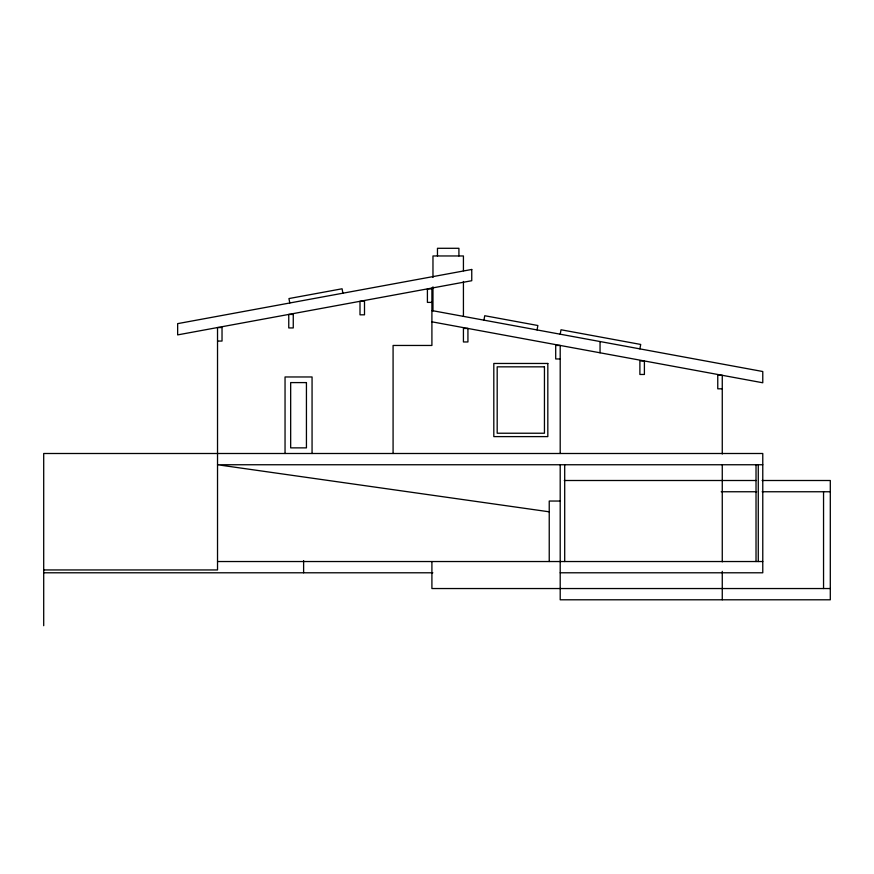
<?xml version="1.0" encoding="UTF-8"?>
<svg xmlns="http://www.w3.org/2000/svg" width="874" height="874" viewBox="0 0 874 874"><rect width="100%" height="100%" fill="white"/><g stroke="black" fill="none" stroke-linecap="round" stroke-linejoin="round"><path stroke-width="1.31" d="M483.934 320.146L484.742 315.722L537.871 325.51L537.051 329.935M560.201 334.196L561.021 329.771L640.708 344.454L639.888 348.879M431.909 288.89L427.408 288.89L427.408 302.393L431.909 302.393M217.528 341.057L222.029 341.057L222.029 327.553L217.528 327.553L217.528 569.946L43.7 569.946M560.201 358.963L555.7 358.963L555.7 345.459L560.201 345.459L560.201 453.497M722.263 388.81L717.762 388.81L717.762 375.307L722.263 375.307L722.263 454.01M762.773 464.75L217.528 464.75L549.233 511.814M564.287 480.503L756.021 480.503M762.095 480.503L830.3 480.503L830.3 599.793L560.201 599.793L560.201 464.75M721.214 491.756L756.687 491.756M762.15 491.756L830.3 491.756M560.201 501.042L549.233 501.042L549.233 561.534M217.528 561.534L762.773 561.534M43.7 572.787L432.849 572.787M560.201 572.787L762.773 572.787L762.773 453.497L43.7 453.497L43.7 625.708M830.3 588.541L431.909 588.541L431.909 561.534M431.909 310.565L762.773 371.516L762.773 382.768L431.909 321.818M342.892 293.205L342.084 288.781L288.955 298.558L289.775 302.994M823.548 491.756L823.548 588.541M758.271 464.75L758.271 561.534M756.021 464.75L756.021 561.534M722.263 464.75L722.263 561.851M722.263 571.356L722.263 599.793M600.045 341.537L600.045 352.79M564.702 464.75L564.702 561.534M463.428 270.732L463.428 255.962L432.969 255.962L432.969 277.44M463.428 281.472L463.428 316.377M458.916 255.962L458.916 248.292L437.47 248.292L437.47 255.962M432.969 286.836L432.969 311.002M431.909 288.059L431.909 345.459L393.082 345.459L393.082 453.497M312.062 453.497L312.062 376.967L285.044 376.967L285.044 453.497M303.617 560.584L303.617 572.787M471.752 269.465L177.651 323.642L177.651 334.895L471.752 280.718L471.752 269.465M364.502 301.312L360.001 301.312L360.001 314.815L364.502 314.815L364.502 301.312M293.26 314.432L288.759 314.432L288.759 327.936L293.26 327.936L293.26 314.432M467.929 328.46L463.428 328.46L463.428 341.963L467.929 341.963L467.929 328.46M644.4 360.962L639.888 360.962L639.888 374.465L644.4 374.465L644.4 360.962M547.823 363.464L493.81 363.464L493.81 436.607L547.823 436.607L547.823 363.464M544.447 366.84L497.186 366.84L497.186 433.231L544.447 433.231L544.447 366.84M306.435 382.594L290.671 382.594L290.671 447.87L306.435 447.87L306.435 382.594"/></g></svg>
